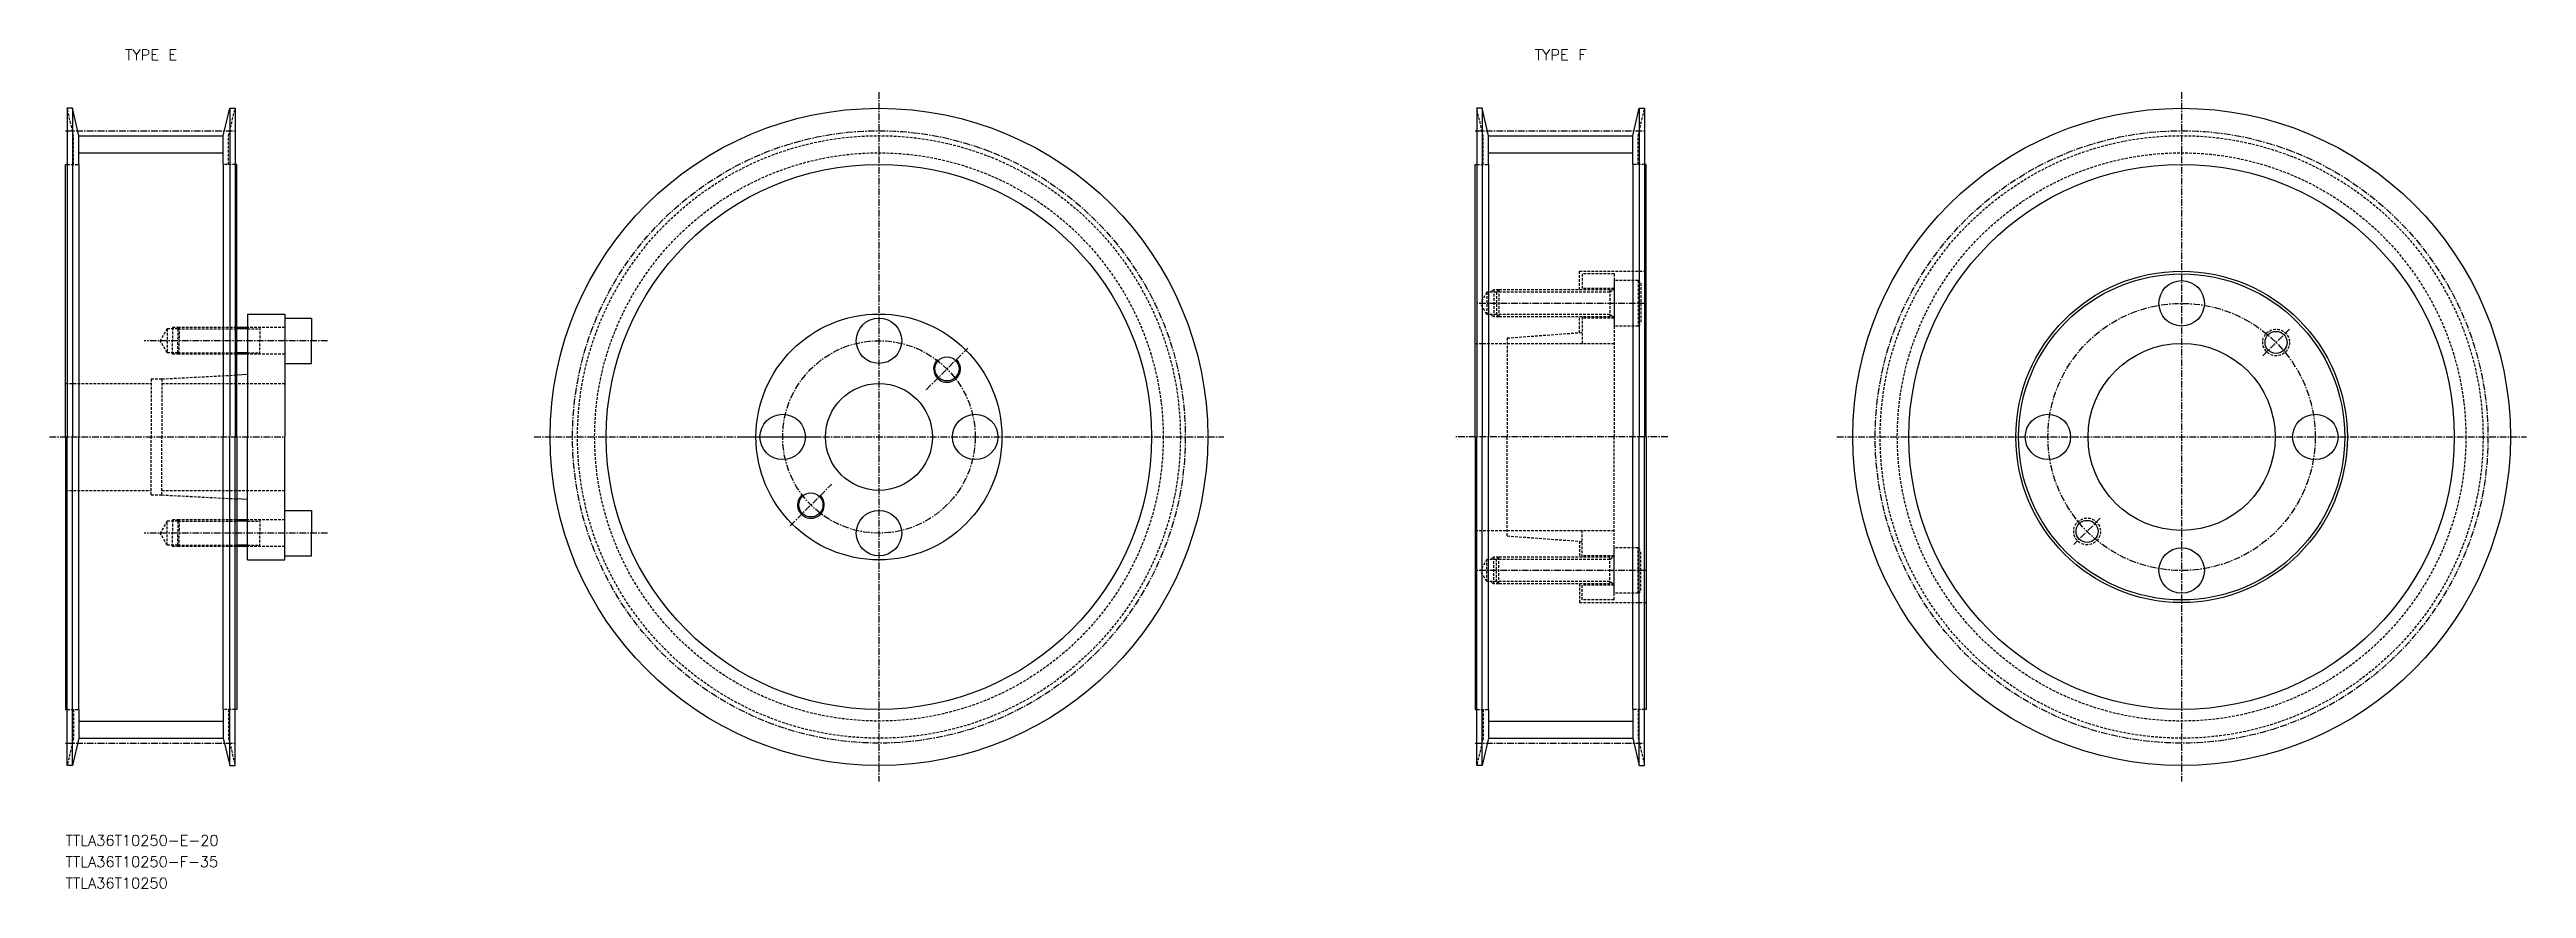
# Model space of a CAD drawing. Extents: x 6758 to 7221, y 29308 to 29465.
import ezdxf
from ezdxf.enums import TextEntityAlignment as Align

# ---------------------------------------------------------------- set-up
doc = ezdxf.new("R2010")
doc.units = 0
doc.linetypes.add('CENTER', pattern=[2, 1.25, -0.25, 0.25, -0.25])
doc.linetypes.add('DASHED', pattern=[0.75, 0.5, -0.25])
doc.layers.get('0').update_dxf_attribs({"linetype": 'CONTINUOUS'})
doc.layers.add('CENTER', color=1, linetype='CENTER')
doc.styles.add('MISUMI', font='txt.shx')

msp = doc.modelspace()

# ---------------------------------------------------------------- linework, layer by layer
at = {"color": 7, "linetype": 'CONTINUOUS'}
for p, q in [((6762.27, 29453.56), (6761.27, 29453.56)), ((6761.27, 29453.56), (6761.27, 29392.06)), ((6763.47, 29448.43), (6762.27, 29453.56)), ((6762.27, 29453.56), (6762.27, 29392.06)), ((6790.47, 29448.43), (6791.67, 29453.56)), ((6791.67, 29453.56), (6792.67, 29453.56)), ((6791.67, 29453.56), (6791.67, 29392.06)), ((6792.67, 29453.56), (6792.67, 29392.06)), ((7025.89, 29453.56), (7024.89, 29453.56)), ((7024.89, 29453.56), (7024.89, 29392.06)), ((7027.09, 29448.43), (7025.89, 29453.56)), ((7025.89, 29453.56), (7025.89, 29392.06)), ((7054.09, 29448.43), (7055.29, 29453.56)), ((7055.29, 29453.56), (7056.29, 29453.56)), ((7055.29, 29453.56), (7055.29, 29392.06)), ((7056.29, 29453.56), (7056.29, 29392.06)), ((6763.47, 29443.06), (6763.47, 29448.43)), ((6763.47, 29448.43), (6790.47, 29448.43)), ((6790.47, 29443.06), (6790.47, 29448.43)), ((7027.09, 29443.06), (7027.09, 29448.43)), ((7027.09, 29448.43), (7054.09, 29448.43)), ((7054.09, 29443.06), (7054.09, 29448.43)), ((6760.97, 29443.06), (6761.27, 29443.06)), ((6760.97, 29392.06), (6760.97, 29443.06)), ((6763.47, 29443.06), (6763.47, 29392.06)), ((6790.47, 29443.06), (6790.47, 29392.06)), ((6792.97, 29443.06), (6792.67, 29443.06)), ((6792.97, 29392.06), (6792.97, 29443.06)), ((7024.59, 29443.06), (7024.89, 29443.06)), ((7024.59, 29392.06), (7024.59, 29443.06)), ((7027.09, 29443.06), (7027.09, 29392.06)), ((7054.09, 29443.06), (7054.09, 29392.06)), ((7056.59, 29443.06), (7056.29, 29443.06)), ((7056.59, 29392.06), (7056.59, 29443.06)), ((6794.97, 29412.56), (6792.97, 29412.56)), ((6794.97, 29415.06), (6801.97, 29415.06)), ((6794.97, 29415.06), (6794.97, 29412.56)), ((6794.97, 29412.56), (6794.97, 29407.56)), ((6801.97, 29415.06), (6801.97, 29414.31)), ((6801.97, 29414.31), (6801.97, 29405.81)), ((6801.97, 29414.31), (6806.97, 29414.31)), ((6806.97, 29414.31), (6806.97, 29410.06)), ((6794.97, 29407.56), (6792.97, 29407.56)), ((6794.97, 29407.56), (6794.97, 29403.76)), ((6806.97, 29405.81), (6806.97, 29410.06)), ((6794.97, 29403.76), (6792.97, 29403.65)), ((6794.97, 29403.76), (6794.97, 29392.06)), ((6801.97, 29405.81), (6801.97, 29392.06)), ((6801.97, 29405.81), (6806.97, 29405.81)), ((6760.97, 29392.06), (6760.97, 29341.06)), ((6761.27, 29330.56), (6761.27, 29392.06)), ((6762.27, 29330.56), (6762.27, 29392.06)), ((6763.47, 29341.06), (6763.47, 29392.06)), ((6790.47, 29341.06), (6790.47, 29392.06)), ((6791.67, 29330.56), (6791.67, 29392.06)), ((6792.67, 29330.56), (6792.67, 29392.06)), ((6792.97, 29392.06), (6792.97, 29341.06)), ((6794.97, 29380.36), (6794.97, 29392.06)), ((6801.97, 29378.31), (6801.97, 29392.06)), ((7024.59, 29392.06), (7024.59, 29341.06)), ((7024.89, 29330.56), (7024.89, 29392.06)), ((7025.89, 29330.56), (7025.89, 29392.06)), ((7027.09, 29341.06), (7027.09, 29392.06)), ((7054.09, 29341.06), (7054.09, 29392.06)), ((7055.29, 29330.56), (7055.29, 29392.06)), ((7056.29, 29330.56), (7056.29, 29392.06)), ((7056.59, 29392.06), (7056.59, 29341.06)), ((6794.97, 29380.36), (6792.97, 29380.47)), ((6794.97, 29376.56), (6794.97, 29380.36)), ((6794.97, 29376.56), (6792.97, 29376.56)), ((6794.97, 29371.56), (6794.97, 29376.56)), ((6801.97, 29369.81), (6801.97, 29378.31)), ((6801.97, 29378.31), (6806.97, 29378.31)), ((6806.97, 29378.31), (6806.97, 29374.06)), ((6794.97, 29371.56), (6792.97, 29371.56)), ((6794.97, 29369.06), (6794.97, 29371.56)), ((6801.97, 29369.81), (6806.97, 29369.81)), ((6801.97, 29369.06), (6801.97, 29369.81)), ((6806.97, 29369.81), (6806.97, 29374.06)), ((6794.97, 29369.06), (6801.97, 29369.06)), ((6760.97, 29341.06), (6761.27, 29341.06)), ((6763.47, 29341.06), (6763.47, 29335.68)), ((6790.47, 29341.06), (6790.47, 29335.68)), ((6792.97, 29341.06), (6792.67, 29341.06)), ((7024.59, 29341.06), (7024.89, 29341.06)), ((7027.09, 29341.06), (7027.09, 29335.68)), ((7054.09, 29341.06), (7054.09, 29335.68)), ((7056.59, 29341.06), (7056.29, 29341.06)), ((6763.47, 29335.68), (6762.27, 29330.56)), ((6763.47, 29335.68), (6790.47, 29335.68)), ((6790.47, 29335.68), (6791.67, 29330.56)), ((7027.09, 29335.68), (7025.89, 29330.56)), ((7027.09, 29335.68), (7054.09, 29335.68)), ((7054.09, 29335.68), (7055.29, 29330.56)), ((6762.27, 29330.56), (6761.27, 29330.56)), ((6791.67, 29330.56), (6792.67, 29330.56)), ((7025.89, 29330.56), (7024.89, 29330.56)), ((7055.29, 29330.56), (7056.29, 29330.56))]:
    msp.add_line(p, q, dxfattribs=at)
at = {"color": 3, "linetype": 'DASHED'}
for p, q in [((6762.47, 29448.43), (6761.27, 29453.56)), ((6791.47, 29448.43), (6792.67, 29453.56)), ((7026.09, 29448.43), (7024.89, 29453.56)), ((7055.09, 29448.43), (7056.29, 29453.56)), ((6762.47, 29443.06), (6762.47, 29448.43)), ((6791.47, 29443.06), (6791.47, 29448.43)), ((7026.09, 29443.06), (7026.09, 29448.43)), ((7055.09, 29443.06), (7055.09, 29448.43)), ((6761.27, 29443.06), (6763.47, 29443.06)), ((6792.67, 29443.06), (6790.47, 29443.06)), ((7024.89, 29443.06), (7027.09, 29443.06)), ((7056.29, 29443.06), (7054.09, 29443.06)), ((7044.09, 29423.06), (7056.59, 29423.06)), ((7044.09, 29419.56), (7044.09, 29423.06)), ((7050.59, 29422.56), (7044.59, 29422.56)), ((7044.59, 29422.56), (7044.59, 29419.56)), ((7050.59, 29422.56), (7050.59, 29392.06)), ((7055.09, 29421.31), (7050.59, 29421.31)), ((7050.59, 29421.31), (7050.59, 29412.81)), ((7055.09, 29421.31), (7055.09, 29412.81)), ((7055.09, 29421.31), (7055.59, 29420.81)), ((7055.59, 29420.81), (7055.59, 29413.31)), ((7026.79, 29419.13), (7025.59, 29417.06)), ((7026.79, 29414.99), (7025.59, 29417.06)), ((7028.59, 29419.13), (7026.79, 29419.13)), ((7026.79, 29419.13), (7026.79, 29414.99)), ((7028.09, 29419.56), (7027.34, 29419.13)), ((7029.02, 29419.56), (7028.09, 29419.56)), ((7028.09, 29419.56), (7028.09, 29414.56)), ((7029.02, 29419.56), (7028.59, 29419.13)), ((7049.79, 29419.13), (7028.59, 29419.13)), ((7028.59, 29419.13), (7028.59, 29414.99)), ((7050.59, 29419.56), (7029.02, 29419.56)), ((7029.02, 29419.56), (7029.02, 29414.56)), ((7050.59, 29419.81), (7044.59, 29419.81)), ((7049.79, 29419.56), (7049.79, 29414.56)), ((7049.79, 29419.13), (7050.54, 29419.56)), ((6779.97, 29412.31), (6778.67, 29410.06)), ((6779.97, 29412.31), (6779.97, 29407.81)), ((6781.97, 29412.31), (6779.97, 29412.31)), ((6780.97, 29412.56), (6780.97, 29410.06)), ((6782.22, 29412.56), (6780.97, 29412.56)), ((6782.22, 29412.56), (6781.97, 29412.31)), ((6781.97, 29412.31), (6792.97, 29412.31)), ((6781.97, 29412.31), (6781.97, 29410.06)), ((6792.97, 29412.56), (6782.22, 29412.56)), ((6782.22, 29412.56), (6782.22, 29410.06)), ((6801.97, 29412.56), (6794.97, 29412.56)), ((6794.97, 29412.31), (6797.3, 29412.31)), ((6797.3, 29412.56), (6797.3, 29410.06)), ((7028.59, 29414.99), (7026.79, 29414.99)), ((7028.09, 29414.56), (7027.34, 29414.99)), ((7029.02, 29414.56), (7028.09, 29414.56)), ((7049.79, 29414.99), (7028.59, 29414.99)), ((7029.02, 29414.56), (7028.59, 29414.99)), ((7050.59, 29414.56), (7029.02, 29414.56)), ((7030.59, 29410.58), (7044.59, 29411.61)), ((7044.09, 29411.57), (7044.09, 29414.56)), ((7044.59, 29414.56), (7044.59, 29409.56)), ((7050.59, 29414.31), (7044.59, 29414.31)), ((7049.79, 29414.99), (7050.54, 29414.56)), ((7055.09, 29412.81), (7050.59, 29412.81)), ((7055.09, 29412.81), (7055.59, 29413.31)), ((6779.97, 29407.81), (6778.67, 29410.06)), ((6781.97, 29407.81), (6779.97, 29407.81)), ((6780.97, 29407.56), (6780.97, 29410.06)), ((6782.22, 29407.56), (6780.97, 29407.56)), ((6781.97, 29407.81), (6781.97, 29410.06)), ((6781.97, 29407.81), (6792.97, 29407.81)), ((6782.22, 29407.56), (6781.97, 29407.81)), ((6782.22, 29407.56), (6782.22, 29410.06)), ((6792.97, 29407.56), (6782.22, 29407.56)), ((6794.97, 29407.81), (6797.3, 29407.81)), ((6801.97, 29407.56), (6794.97, 29407.56)), ((6797.3, 29407.56), (6797.3, 29410.06)), ((7024.59, 29409.56), (7050.59, 29409.56)), ((7030.59, 29410.58), (7030.59, 29392.06)), ((6776.97, 29402.91), (6776.97, 29392.06)), ((6776.97, 29402.91), (6778.97, 29402.91)), ((6778.97, 29402.91), (6792.97, 29403.65)), ((6778.97, 29402.91), (6778.97, 29392.06)), ((6760.97, 29402.06), (6776.97, 29402.06)), ((6778.97, 29402.06), (6801.97, 29402.06)), ((6776.97, 29381.21), (6776.97, 29392.06)), ((6778.97, 29381.21), (6778.97, 29392.06)), ((7030.59, 29373.53), (7030.59, 29392.06)), ((7050.59, 29361.56), (7050.59, 29392.06)), ((6760.97, 29382.06), (6776.97, 29382.06)), ((6776.97, 29381.21), (6778.97, 29381.21)), ((6778.97, 29382.06), (6801.97, 29382.06)), ((6778.97, 29381.21), (6792.97, 29380.47)), ((6779.97, 29376.31), (6778.67, 29374.06)), ((6779.97, 29371.81), (6779.97, 29376.31)), ((6781.97, 29376.31), (6779.97, 29376.31)), ((6780.97, 29376.56), (6780.97, 29374.06)), ((6782.22, 29376.56), (6780.97, 29376.56)), ((6782.22, 29376.56), (6781.97, 29376.31)), ((6781.97, 29376.31), (6792.97, 29376.31)), ((6781.97, 29376.31), (6781.97, 29374.06)), ((6792.97, 29376.56), (6782.22, 29376.56)), ((6782.22, 29376.56), (6782.22, 29374.06)), ((6801.97, 29376.56), (6794.97, 29376.56)), ((6794.97, 29376.31), (6797.3, 29376.31)), ((6797.3, 29376.56), (6797.3, 29374.06)), ((7024.59, 29374.56), (7050.59, 29374.56)), ((7044.59, 29369.56), (7044.59, 29374.56)), ((6779.97, 29371.81), (6778.67, 29374.06)), ((6781.97, 29371.81), (6779.97, 29371.81)), ((6780.97, 29371.56), (6780.97, 29374.06)), ((6782.22, 29371.56), (6780.97, 29371.56)), ((6781.97, 29371.81), (6781.97, 29374.06)), ((6781.97, 29371.81), (6792.97, 29371.81)), ((6782.22, 29371.56), (6781.97, 29371.81)), ((6782.22, 29371.56), (6782.22, 29374.06)), ((6792.97, 29371.56), (6782.22, 29371.56)), ((6794.97, 29371.81), (6797.3, 29371.81)), ((6801.97, 29371.56), (6794.97, 29371.56)), ((6797.3, 29371.56), (6797.3, 29374.06)), ((7030.59, 29373.53), (7044.59, 29372.51)), ((7044.09, 29372.55), (7044.09, 29369.56)), ((7050.59, 29369.81), (7044.59, 29369.81)), ((7055.09, 29371.31), (7050.59, 29371.31)), ((7050.59, 29362.81), (7050.59, 29371.31)), ((7055.09, 29362.81), (7055.09, 29371.31)), ((7055.09, 29371.31), (7055.59, 29370.81)), ((7055.59, 29363.31), (7055.59, 29370.81)), ((7026.79, 29369.13), (7025.59, 29367.06)), ((7026.79, 29364.99), (7025.59, 29367.06)), ((7026.79, 29364.99), (7026.79, 29369.13)), ((7028.59, 29369.13), (7026.79, 29369.13)), ((7028.09, 29369.56), (7027.34, 29369.13)), ((7029.02, 29369.56), (7028.09, 29369.56)), ((7028.09, 29364.56), (7028.09, 29369.56)), ((7029.02, 29369.56), (7028.59, 29369.13)), ((7049.79, 29369.13), (7028.59, 29369.13)), ((7028.59, 29364.99), (7028.59, 29369.13)), ((7050.59, 29369.56), (7029.02, 29369.56)), ((7029.02, 29364.56), (7029.02, 29369.56)), ((7049.79, 29364.56), (7049.79, 29369.56)), ((7049.79, 29369.13), (7050.54, 29369.56)), ((7028.59, 29364.99), (7026.79, 29364.99)), ((7028.09, 29364.56), (7027.34, 29364.99)), ((7029.02, 29364.56), (7028.09, 29364.56)), ((7049.79, 29364.99), (7028.59, 29364.99)), ((7029.02, 29364.56), (7028.59, 29364.99)), ((7050.59, 29364.56), (7029.02, 29364.56)), ((7044.09, 29364.56), (7044.09, 29361.06)), ((7044.09, 29361.06), (7056.59, 29361.06)), ((7044.59, 29361.56), (7044.59, 29364.56)), ((7050.59, 29364.31), (7044.59, 29364.31)), ((7050.59, 29361.56), (7044.59, 29361.56)), ((7049.79, 29364.99), (7050.54, 29364.56)), ((7055.09, 29362.81), (7050.59, 29362.81)), ((7055.09, 29362.81), (7055.59, 29363.31)), ((6761.27, 29341.06), (6763.47, 29341.06)), ((6762.47, 29341.06), (6762.47, 29335.68)), ((6792.67, 29341.06), (6790.47, 29341.06)), ((6791.47, 29341.06), (6791.47, 29335.68)), ((7024.89, 29341.06), (7027.09, 29341.06)), ((7026.09, 29341.06), (7026.09, 29335.68)), ((7056.29, 29341.06), (7054.09, 29341.06)), ((7055.09, 29341.06), (7055.09, 29335.68)), ((6762.47, 29335.68), (6761.27, 29330.56)), ((6791.47, 29335.68), (6792.67, 29330.56)), ((7026.09, 29335.68), (7024.89, 29330.56)), ((7055.09, 29335.68), (7056.29, 29330.56))]:
    msp.add_line(p, q, dxfattribs=at)
at = {"color": 3, "linetype": 'CONTINUOUS'}
for p, q in [((6763.47, 29445.23), (6790.47, 29445.23)), ((7027.09, 29445.23), (7054.09, 29445.23)), ((6763.47, 29338.88), (6790.47, 29338.88)), ((7027.09, 29338.88), (7054.09, 29338.88))]:
    msp.add_line(p, q, dxfattribs=at)
at = {"color": 3}
for p, q in [((6794.97, 29412.31), (6792.97, 29412.31)), ((6794.97, 29407.81), (6792.97, 29407.81)), ((6794.97, 29376.31), (6792.97, 29376.31)), ((6794.97, 29371.81), (6792.97, 29371.81))]:
    msp.add_line(p, q, dxfattribs=at)
at = {"color": 7, "linetype": 'CONTINUOUS'}
for centre, radius in [((6913.09, 29392.06), 61.5), ((7156.72, 29392.06), 61.5), ((6913.09, 29392.06), 51), ((7156.72, 29392.06), 51), ((7156.72, 29392.06), 31), ((7156.72, 29392.06), 30.5), ((7156.72, 29417.06), 4.25), ((6913.09, 29392.06), 23), ((6913.09, 29392.06), 23), ((6913.09, 29410.06), 4.25), ((7174.39, 29409.74), 2.07), ((6925.82, 29404.79), 2.25), ((7156.72, 29392.06), 17.5), ((6913.09, 29392.06), 10), ((6895.09, 29392.06), 4.25), ((6931.09, 29392.06), 4.25), ((7131.72, 29392.06), 4.25), ((7181.72, 29392.06), 4.25), ((6900.37, 29379.33), 2.25), ((6913.09, 29374.06), 4.25), ((7139.04, 29374.38), 2.07), ((7156.72, 29367.06), 4.25)]:
    msp.add_circle(centre, radius, dxfattribs=at)
at = {"color": 3, "linetype": 'DASHED'}
for centre, radius in [((6913.09, 29392.06), 56.38), ((7156.72, 29392.06), 56.38), ((6913.09, 29392.06), 53.17), ((7156.72, 29392.06), 53.17), ((7174.39, 29409.74), 2.5), ((7139.04, 29374.38), 2.5)]:
    msp.add_circle(centre, radius, dxfattribs=at)
at = {"color": 3, "linetype": 'CONTINUOUS'}
for centre in [(6925.82, 29404.79), (6900.37, 29379.33)]:
    msp.add_arc(centre, 2.5, 135, 47, dxfattribs=at)
at = {"layer": 'CENTER', "color": 1, "linetype": 'CENTER'}
for p, q in [((6913.09, 29456.56), (6913.09, 29327.56)), ((7156.72, 29456.56), (7156.72, 29327.56)), ((6760.97, 29449.35), (6792.97, 29449.35)), ((7024.59, 29449.35), (7056.59, 29449.35)), ((7056.59, 29417.06), (7024.9, 29417.06)), ((7171.92, 29407.26), (7176.87, 29412.21)), ((6809.97, 29410.06), (6775.67, 29410.06)), ((6921.93, 29400.9), (6929.71, 29408.68)), ((6757.97, 29392.06), (6801.97, 29392.06)), ((6848.59, 29392.06), (6977.59, 29392.06)), ((6887.84, 29392.06), (6902.34, 29392.06)), ((7060.64, 29392.06), (7020.96, 29392.06)), ((7092.22, 29392.06), (7221.22, 29392.06)), ((6896.48, 29375.44), (6904.25, 29383.22)), ((7141.51, 29376.86), (7136.56, 29371.91)), ((6809.97, 29374.06), (6775.67, 29374.06)), ((7056.59, 29367.06), (7024.9, 29367.06)), ((6760.97, 29334.76), (6792.97, 29334.76)), ((7024.59, 29334.76), (7056.59, 29334.76))]:
    msp.add_line(p, q, dxfattribs=at)
for centre, radius in [((6913.09, 29392.06), 57.3), ((7156.72, 29392.06), 57.3), ((7156.72, 29392.06), 25), ((6913.09, 29392.06), 18)]:
    msp.add_circle(centre, radius, dxfattribs=at)

# ---------------------------------------------------------------- texts
at = {"color": 7, "linetype": 'CONTINUOUS', "style": 'MISUMI'}
for s, p in [('TYPE E', (6776.97, 29463.56)), ('TYPE F', (7040.59, 29463.56))]:
    msp.add_text(s, height=2, dxfattribs=at).set_placement(p, align=Align.MIDDLE_CENTER)
for s, p in [('TTLA36T10250-E-20', (6760.97, 29315.56)), ('TTLA36T10250-F-35', (6760.97, 29311.56)), ('TTLA36T10250', (6760.97, 29307.56))]:
    msp.add_text(s, height=2, dxfattribs=at).set_placement(p)

doc.saveas('drawing.dxf')
